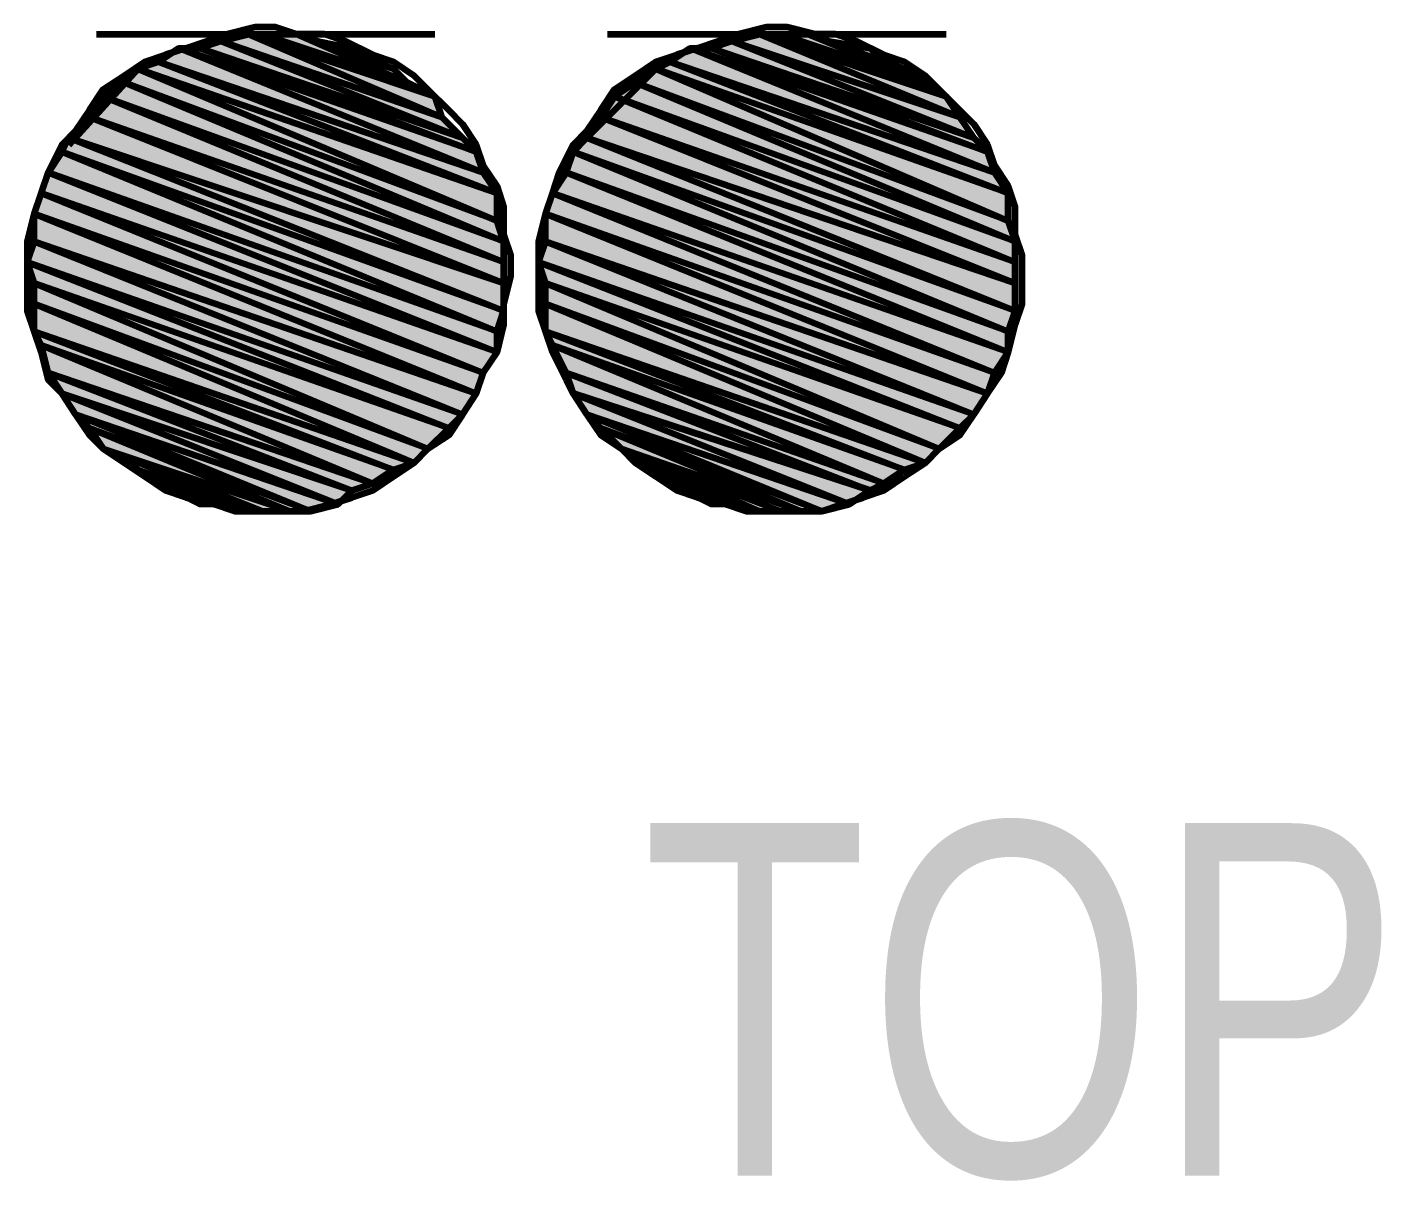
# Model space of a CAD drawing. Header units: inches. Extents: x 13 to 428, y 9 to 297.
# Drawn here: x 283.36 to 289.35, y 72.16 to 77.21 of the extents above; entities that cross this region are included whole.
import ezdxf

# ---------------------------------------------------------------- set-up
doc = ezdxf.new("R2010")
doc.units = ezdxf.units.IN
doc.header["$MEASUREMENT"] = 0
for name, color, linetype, lineweight in [('H', 7, 'CONTINUOUS', 100), ('P', 250, 'CONTINUOUS', 100), ('Text', 250, 'CONTINUOUS', 100)]:
    doc.layers.add(name, color=color, linetype=linetype, lineweight=lineweight)
doc.styles.get("Standard").update_dxf_attribs({"font": 'txt', "width": 0.75})

msp = doc.modelspace()

# ---------------------------------------------------------------- hatches: boundary and pattern name
at = {"layer": 'H', "linetype": 'Continuous'}
for points in [[(284.2121, 77.1515), (285.2727, 76.7273), (285.1818, 76.8182), (284.2121, 77.1515), (285.2727, 76.7273), (284.1212, 77.1212)], [(284.3333, 77.1818), (285.1818, 76.8182), (285.1515, 76.9091), (284.3333, 77.1818), (285.1818, 76.8182), (284.2121, 77.1515)], [(284.3939, 77.1818), (285.1515, 76.9091), (285.0303, 76.9697), (284.3939, 77.1818), (285.1515, 76.9091), (284.3333, 77.1818)], [(284.5455, 77.1818), (285.0303, 76.9697), (284.9697, 77.0303), (284.5455, 77.1818), (285.0303, 76.9697), (284.3939, 77.1818)], [(284.6364, 77.1515), (284.9697, 77.0303), (284.8788, 77.0606), (284.6364, 77.1515), (284.9697, 77.0303), (284.5455, 77.1818)], [(284.7879, 77.1212), (284.8788, 77.0606), (284.6364, 77.1515)], [(286.4545, 77.1515), (287.5152, 76.7273), (287.4545, 76.8182), (286.4545, 77.1515), (287.5152, 76.7273), (286.3636, 77.1212)], [(286.5758, 77.1818), (287.4545, 76.8182), (287.3939, 76.9091), (286.5758, 77.1818), (287.4545, 76.8182), (286.4545, 77.1515)], [(286.6667, 77.1818), (287.3939, 76.9091), (287.303, 76.9697), (286.6667, 77.1818), (287.3939, 76.9091), (286.5758, 77.1818)], [(286.7879, 77.1818), (287.303, 76.9697), (287.2121, 77.0303), (286.7879, 77.1818), (287.303, 76.9697), (286.6667, 77.1818)], [(286.8788, 77.1515), (287.2121, 77.0303), (287.1212, 77.0606), (286.8788, 77.1515), (287.2121, 77.0303), (286.7879, 77.1818)], [(287.0606, 77.1212), (287.1212, 77.0606), (286.8788, 77.1515)], [(284.0303, 77.1212), (285.3636, 76.5758), (285.3333, 76.6667), (284.0303, 77.1212), (285.3636, 76.5758), (283.9394, 77.0606)], [(284.1212, 77.1212), (285.3333, 76.6667), (285.2727, 76.7273), (284.1212, 77.1212), (285.3333, 76.6667), (284.0303, 77.1212)], [(286.2727, 77.1212), (287.6061, 76.5758), (287.5758, 76.6667), (286.2727, 77.1212), (287.6061, 76.5758), (286.1818, 77.0606)], [(286.3636, 77.1212), (287.5758, 76.6667), (287.5152, 76.7273), (286.3636, 77.1212), (287.5758, 76.6667), (286.2727, 77.1212)], [(283.8485, 77.0303), (285.4242, 76.3636), (285.4242, 76.4848), (283.8485, 77.0303), (285.4242, 76.3636), (283.7879, 76.9697)], [(283.9394, 77.0606), (285.4242, 76.4848), (285.3636, 76.5758), (283.9394, 77.0606), (285.4242, 76.4848), (283.8485, 77.0303)], [(286.1212, 77.0303), (287.6667, 76.3636), (287.6667, 76.4848), (286.1212, 77.0303), (287.6667, 76.3636), (286.0303, 76.9697)], [(286.1818, 77.0606), (287.6667, 76.4848), (287.6061, 76.5758), (286.1818, 77.0606), (287.6667, 76.4848), (286.1212, 77.0303)], [(283.7879, 76.9697), (285.4545, 76.2727), (285.4242, 76.3636), (283.7879, 76.9697), (285.4545, 76.2727), (283.697, 76.9091)], [(286.0303, 76.9697), (287.697, 76.2727), (287.6667, 76.3636), (286.0303, 76.9697), (287.697, 76.2727), (285.9394, 76.9091)], [(283.697, 76.9091), (285.4545, 76.1818), (285.4545, 76.2727), (283.697, 76.9091), (285.4545, 76.1818), (283.6364, 76.8182)], [(285.9394, 76.9091), (287.697, 76.1818), (287.697, 76.2727), (285.9394, 76.9091), (287.697, 76.1818), (285.8788, 76.8182)], [(283.6364, 76.8182), (285.4545, 76.0909), (285.4545, 76.1818), (283.6364, 76.8182), (285.4545, 76.0909), (283.5455, 76.7273)], [(285.8788, 76.8182), (287.697, 76.0909), (287.697, 76.1818), (285.8788, 76.8182), (287.697, 76.0909), (285.8182, 76.7273)], [(283.5455, 76.7273), (285.4545, 75.9697), (285.4545, 76.0909), (283.5455, 76.7273), (285.4545, 75.9697), (283.5152, 76.6667)], [(285.8182, 76.7273), (287.697, 75.9697), (287.697, 76.0909), (285.8182, 76.7273), (287.697, 75.9697), (285.7576, 76.6667)], [(283.5152, 76.6667), (285.4242, 75.8788), (285.4545, 75.9697), (283.5152, 76.6667), (285.4242, 75.8788), (283.4545, 76.5758)], [(285.7576, 76.6667), (287.6667, 75.8788), (287.697, 75.9697), (285.7576, 76.6667), (287.6667, 75.8788), (285.7273, 76.5758)], [(283.4545, 76.5758), (285.4242, 75.7879), (285.4242, 75.8788), (283.4545, 76.5758), (285.4242, 75.7879), (283.4242, 76.4848)], [(285.7273, 76.5758), (287.6667, 75.7879), (287.6667, 75.8788), (285.7273, 76.5758), (287.6667, 75.7879), (285.6667, 76.4848)], [(283.4242, 76.4848), (285.3636, 75.697), (285.4242, 75.7879), (283.4242, 76.4848), (285.3636, 75.697), (283.3939, 76.3939)], [(285.6667, 76.4848), (287.6061, 75.697), (287.6667, 75.7879), (285.6667, 76.4848), (287.6061, 75.697), (285.6364, 76.3939)], [(283.3939, 76.3939), (285.3333, 75.6061), (285.3636, 75.697), (283.3939, 76.3939), (285.3333, 75.6061), (283.3939, 76.2727)], [(285.6364, 76.3939), (287.5758, 75.6061), (287.6061, 75.697), (285.6364, 76.3939), (287.5758, 75.6061), (285.6364, 76.2727)], [(283.3939, 76.2727), (285.2727, 75.5152), (285.3333, 75.6061), (283.3939, 76.2727), (285.2727, 75.5152), (283.3636, 76.1818)], [(285.6364, 76.2727), (287.5152, 75.5152), (287.5758, 75.6061), (285.6364, 76.2727), (287.5152, 75.5152), (285.6061, 76.1818)], [(283.3636, 76.1818), (285.2121, 75.4545), (285.2727, 75.5152), (283.3636, 76.1818), (285.2121, 75.4545), (283.3939, 76.0909)], [(285.6061, 76.1818), (287.4545, 75.4545), (287.5152, 75.5152), (285.6061, 76.1818), (287.4545, 75.4545), (285.6364, 76.0909)], [(283.3939, 76.0909), (285.1212, 75.3636), (285.2121, 75.4545), (283.3939, 76.0909), (285.1212, 75.3636), (283.3939, 76)], [(285.6364, 76.0909), (287.3636, 75.3636), (287.4545, 75.4545), (285.6364, 76.0909), (287.3636, 75.3636), (285.6364, 76)], [(283.3939, 76), (285.0606, 75.303), (285.1212, 75.3636), (283.3939, 76), (285.0606, 75.303), (283.3939, 75.8788)], [(285.6364, 76), (287.303, 75.303), (287.3636, 75.3636), (285.6364, 76), (287.303, 75.303), (285.6364, 75.8788)], [(283.3939, 75.8788), (284.9697, 75.2727), (285.0606, 75.303), (283.3939, 75.8788), (284.9697, 75.2727), (283.4242, 75.8182)], [(285.6364, 75.8788), (287.2121, 75.2727), (287.303, 75.303), (285.6364, 75.8788), (287.2121, 75.2727), (285.6667, 75.8182)], [(283.4242, 75.8182), (284.8788, 75.2121), (284.9697, 75.2727), (283.4242, 75.8182), (284.8788, 75.2121), (283.4545, 75.697)], [(285.6667, 75.8182), (287.1212, 75.2121), (287.2121, 75.2727), (285.6667, 75.8182), (287.1212, 75.2121), (285.7273, 75.697)], [(283.4545, 75.697), (284.7879, 75.1818), (284.8788, 75.2121), (283.4545, 75.697), (284.7879, 75.1818), (283.5152, 75.6061)], [(285.7273, 75.697), (287.0606, 75.1818), (287.1212, 75.2121), (285.7273, 75.697), (287.0606, 75.1818), (285.7576, 75.6061)], [(283.5152, 75.6061), (284.7273, 75.1212), (284.7879, 75.1818), (283.5152, 75.6061), (284.7273, 75.1212), (283.5758, 75.5152)], [(285.7576, 75.6061), (286.9697, 75.1212), (287.0606, 75.1818), (285.7576, 75.6061), (286.9697, 75.1212), (285.8182, 75.5152)], [(283.5758, 75.5152), (284.6061, 75.0909), (284.7273, 75.1212), (283.5758, 75.5152), (284.6061, 75.0909), (283.6364, 75.4545)], [(285.8182, 75.5152), (286.8485, 75.0909), (286.9697, 75.1212), (285.8182, 75.5152), (286.8485, 75.0909), (285.8788, 75.4545)], [(283.6364, 75.4545), (284.5152, 75.0909), (284.6061, 75.0909), (283.6364, 75.4545), (284.5152, 75.0909), (283.697, 75.3636)], [(285.8788, 75.4545), (286.7576, 75.0909), (286.8485, 75.0909), (285.8788, 75.4545), (286.7576, 75.0909), (285.9697, 75.3636)], [(283.697, 75.3636), (284.3939, 75.0909), (284.5152, 75.0909), (283.697, 75.3636), (284.3939, 75.0909), (283.7879, 75.3333)], [(285.9697, 75.3636), (286.6667, 75.0909), (286.7576, 75.0909), (285.9697, 75.3636), (286.6667, 75.0909), (286.0303, 75.3333)], [(283.7879, 75.3333), (284.3333, 75.0909), (284.3939, 75.0909), (283.7879, 75.3333), (284.3333, 75.0909), (283.8485, 75.2727)], [(286.0303, 75.3333), (286.5758, 75.0909), (286.6667, 75.0909), (286.0303, 75.3333), (286.5758, 75.0909), (286.1212, 75.2727)], [(283.9394, 75.2121), (284.1818, 75.1212), (283.8485, 75.2727), (283.9394, 75.2121), (284.1818, 75.1212), (284.1212, 75.1212)], [(283.8485, 75.2727), (284.3333, 75.0909), (284.1818, 75.1212)], [(286.1818, 75.2121), (286.4242, 75.1212), (286.1212, 75.2727), (286.1818, 75.2121), (286.4242, 75.1212), (286.3636, 75.1212)], [(286.1212, 75.2727), (286.5758, 75.0909), (286.4242, 75.1212)]]:
    msp.add_hatch(color=0, dxfattribs=at).paths.add_polyline_path(points)

# ---------------------------------------------------------------- linework, layer by layer
at = {"layer": 'P', "color": 0, "linetype": 'Continuous'}
for points in [[(285.4242, 75.7879), (285.4545, 75.9091), (285.4545, 76), (285.4848, 76.1212), (285.4848, 76.2121), (285.4545, 76.303), (285.4545, 76.4242), (285.4242, 76.5152), (285.3636, 76.6061), (285.3333, 76.697), (285.2727, 76.7879), (285.2121, 76.8485), (285.1212, 76.9394), (285.0606, 77), (284.9697, 77.0606), (284.8788, 77.0909), (284.7576, 77.1515), (284.6667, 77.1818), (284.5455, 77.1818), (284.4545, 77.2121), (284.3636, 77.2121), (284.2424, 77.1818), (284.1515, 77.1515), (284.0606, 77.1212), (283.9697, 77.0909), (283.8788, 77.0606), (283.7879, 77), (283.697, 76.9394), (283.6364, 76.8485), (283.5758, 76.7576), (283.5152, 76.697), (283.4545, 76.5758), (283.4242, 76.4848), (283.3939, 76.3939), (283.3636, 76.2727), (283.3636, 76.1818), (283.3636, 76.0606), (283.3636, 75.9697), (283.3939, 75.8788), (283.4242, 75.7879), (283.4545, 75.6667), (283.5152, 75.6061), (283.5758, 75.5152), (283.6364, 75.4242), (283.697, 75.3636), (283.7879, 75.303), (283.8788, 75.2424), (283.9697, 75.1818), (284.0606, 75.1515), (284.1818, 75.1212), (284.2727, 75.0909), (284.3939, 75.0909), (284.4848, 75.0909), (284.5758, 75.0909), (284.697, 75.1212), (284.7879, 75.1515), (284.8788, 75.1818), (284.9697, 75.2424), (285.0606, 75.303), (285.1212, 75.3636), (285.2121, 75.4242), (285.2727, 75.5152), (285.3333, 75.6061), (285.3636, 75.697), (285.4242, 75.7879)], [(287.6667, 75.7879), (287.697, 75.9091), (287.7273, 76), (287.7273, 76.1212), (287.7273, 76.2121), (287.697, 76.303), (287.697, 76.4242), (287.6667, 76.5152), (287.6061, 76.6061), (287.5758, 76.697), (287.5152, 76.7879), (287.4545, 76.8485), (287.3636, 76.9394), (287.303, 77), (287.2121, 77.0606), (287.1212, 77.0909), (287, 77.1515), (286.9091, 77.1818), (286.8182, 77.1818), (286.697, 77.2121), (286.6061, 77.2121), (286.4848, 77.1818), (286.3939, 77.1515), (286.303, 77.1212), (286.2121, 77.0909), (286.1212, 77.0606), (286.0303, 77), (285.9394, 76.9394), (285.8788, 76.8485), (285.8182, 76.7576), (285.7576, 76.697), (285.697, 76.5758), (285.6667, 76.4848), (285.6364, 76.3939), (285.6061, 76.2727), (285.6061, 76.1818), (285.6061, 76.0606), (285.6061, 75.9697), (285.6364, 75.8788), (285.6667, 75.7879), (285.7273, 75.6667), (285.7576, 75.6061), (285.8182, 75.5152), (285.8788, 75.4242), (285.9697, 75.3636), (286.0303, 75.303), (286.1212, 75.2424), (286.2121, 75.1818), (286.303, 75.1515), (286.4242, 75.1212), (286.5152, 75.0909), (286.6364, 75.0909), (286.7273, 75.0909), (286.8485, 75.0909), (286.9394, 75.1212), (287.0303, 75.1515), (287.1212, 75.1818), (287.2121, 75.2424), (287.303, 75.303), (287.3636, 75.3636), (287.4545, 75.4242), (287.5152, 75.5152), (287.5758, 75.6061), (287.6364, 75.697), (287.6667, 75.7879)], [(283.6667, 77.1818), (285.1515, 77.1818)], [(284.2121, 77.1515), (285.2727, 76.7273), (284.1212, 77.1212), (284.2121, 77.1515)], [(284.3333, 77.1818), (285.1818, 76.8182), (284.2121, 77.1515), (284.3333, 77.1818)], [(285.1818, 76.8182), (284.2121, 77.1515), (285.2727, 76.7273), (285.1818, 76.8182)], [(284.3939, 77.1818), (285.1515, 76.9091), (284.3333, 77.1818), (284.3939, 77.1818)], [(285.1515, 76.9091), (284.3333, 77.1818), (285.1818, 76.8182), (285.1515, 76.9091)], [(284.5455, 77.1818), (285.0303, 76.9697), (284.3939, 77.1818), (284.5455, 77.1818)], [(285.0303, 76.9697), (284.3939, 77.1818), (285.1515, 76.9091), (285.0303, 76.9697)], [(284.6364, 77.1515), (284.9697, 77.0303), (284.5455, 77.1818), (284.6364, 77.1515)], [(284.9697, 77.0303), (284.5455, 77.1818), (285.0303, 76.9697), (284.9697, 77.0303)], [(284.7879, 77.1212), (284.8788, 77.0606), (284.6364, 77.1515), (284.7879, 77.1212)], [(284.8788, 77.0606), (284.6364, 77.1515), (284.9697, 77.0303), (284.8788, 77.0606)], [(285.9091, 77.1818), (287.3939, 77.1818)], [(286.4545, 77.1515), (287.5152, 76.7273), (286.3636, 77.1212), (286.4545, 77.1515)], [(286.5758, 77.1818), (287.4545, 76.8182), (286.4545, 77.1515), (286.5758, 77.1818)], [(287.4545, 76.8182), (286.4545, 77.1515), (287.5152, 76.7273), (287.4545, 76.8182)], [(286.6667, 77.1818), (287.3939, 76.9091), (286.5758, 77.1818), (286.6667, 77.1818)], [(287.3939, 76.9091), (286.5758, 77.1818), (287.4545, 76.8182), (287.3939, 76.9091)], [(286.7879, 77.1818), (287.303, 76.9697), (286.6667, 77.1818), (286.7879, 77.1818)], [(287.303, 76.9697), (286.6667, 77.1818), (287.3939, 76.9091), (287.303, 76.9697)], [(286.8788, 77.1515), (287.2121, 77.0303), (286.7879, 77.1818), (286.8788, 77.1515)], [(287.2121, 77.0303), (286.7879, 77.1818), (287.303, 76.9697), (287.2121, 77.0303)], [(287.0606, 77.1212), (287.1212, 77.0606), (286.8788, 77.1515), (287.0606, 77.1212)], [(287.1212, 77.0606), (286.8788, 77.1515), (287.2121, 77.0303), (287.1212, 77.0606)], [(284.0303, 77.1212), (285.3636, 76.5758), (283.9394, 77.0606), (284.0303, 77.1212)], [(284.1212, 77.1212), (285.3333, 76.6667), (284.0303, 77.1212), (284.1212, 77.1212)], [(285.3333, 76.6667), (284.0303, 77.1212), (285.3636, 76.5758), (285.3333, 76.6667)], [(285.2727, 76.7273), (284.1212, 77.1212), (285.3333, 76.6667), (285.2727, 76.7273)], [(286.2727, 77.1212), (287.6061, 76.5758), (286.1818, 77.0606), (286.2727, 77.1212)], [(286.3636, 77.1212), (287.5758, 76.6667), (286.2727, 77.1212), (286.3636, 77.1212)], [(287.5758, 76.6667), (286.2727, 77.1212), (287.6061, 76.5758), (287.5758, 76.6667)], [(287.5152, 76.7273), (286.3636, 77.1212), (287.5758, 76.6667), (287.5152, 76.7273)], [(283.5455, 76.697), (283.8485, 77.0303)], [(283.8485, 77.0303), (285.4242, 76.3636), (283.7879, 76.9697), (283.8485, 77.0303)], [(283.9394, 77.0606), (285.4242, 76.4848), (283.8485, 77.0303), (283.9394, 77.0606)], [(285.4242, 76.4848), (283.8485, 77.0303), (285.4242, 76.3636), (285.4242, 76.4848)], [(285.3636, 76.5758), (283.9394, 77.0606), (285.4242, 76.4848), (285.3636, 76.5758)], [(285.7879, 76.697), (286.1212, 77.0303)], [(286.1212, 77.0303), (287.6667, 76.3636), (286.0303, 76.9697), (286.1212, 77.0303)], [(286.1818, 77.0606), (287.6667, 76.4848), (286.1212, 77.0303), (286.1818, 77.0606)], [(287.6667, 76.4848), (286.1212, 77.0303), (287.6667, 76.3636), (287.6667, 76.4848)], [(287.6061, 76.5758), (286.1818, 77.0606), (287.6667, 76.4848), (287.6061, 76.5758)], [(283.7879, 76.9697), (285.4545, 76.2727), (283.697, 76.9091), (283.7879, 76.9697)], [(285.4242, 76.3636), (283.7879, 76.9697), (285.4545, 76.2727), (285.4242, 76.3636)], [(286.0303, 76.9697), (287.697, 76.2727), (285.9394, 76.9091), (286.0303, 76.9697)], [(287.6667, 76.3636), (286.0303, 76.9697), (287.697, 76.2727), (287.6667, 76.3636)], [(283.697, 76.9091), (285.4545, 76.1818), (283.6364, 76.8182), (283.697, 76.9091)], [(285.4545, 76.2727), (283.697, 76.9091), (285.4545, 76.1818), (285.4545, 76.2727)], [(285.9394, 76.9091), (287.697, 76.1818), (285.8788, 76.8182), (285.9394, 76.9091)], [(287.697, 76.2727), (285.9394, 76.9091), (287.697, 76.1818), (287.697, 76.2727)], [(283.6364, 76.8182), (285.4545, 76.0909), (283.5455, 76.7273), (283.6364, 76.8182)], [(285.4545, 76.1818), (283.6364, 76.8182), (285.4545, 76.0909), (285.4545, 76.1818)], [(285.8788, 76.8182), (287.697, 76.0909), (285.8182, 76.7273), (285.8788, 76.8182)], [(287.697, 76.1818), (285.8788, 76.8182), (287.697, 76.0909), (287.697, 76.1818)], [(283.5455, 76.7273), (285.4545, 75.9697), (283.5152, 76.6667), (283.5455, 76.7273)], [(285.4545, 76.0909), (283.5455, 76.7273), (285.4545, 75.9697), (285.4545, 76.0909)], [(285.8182, 76.7273), (287.697, 75.9697), (285.7576, 76.6667), (285.8182, 76.7273)], [(287.697, 76.0909), (285.8182, 76.7273), (287.697, 75.9697), (287.697, 76.0909)], [(283.5152, 76.6667), (285.4242, 75.8788), (283.4545, 76.5758), (283.5152, 76.6667)], [(285.4545, 75.9697), (283.5152, 76.6667), (285.4242, 75.8788), (285.4545, 75.9697)], [(285.7576, 76.6667), (287.6667, 75.8788), (285.7273, 76.5758), (285.7576, 76.6667)], [(287.697, 75.9697), (285.7576, 76.6667), (287.6667, 75.8788), (287.697, 75.9697)], [(283.4545, 76.5758), (285.4242, 75.7879), (283.4242, 76.4848), (283.4545, 76.5758)], [(285.4242, 75.8788), (283.4545, 76.5758), (285.4242, 75.7879), (285.4242, 75.8788)], [(285.7273, 76.5758), (287.6667, 75.7879), (285.6667, 76.4848), (285.7273, 76.5758)], [(287.6667, 75.8788), (285.7273, 76.5758), (287.6667, 75.7879), (287.6667, 75.8788)], [(283.4242, 76.4848), (285.3636, 75.697), (283.3939, 76.3939), (283.4242, 76.4848)], [(285.4242, 75.7879), (283.4242, 76.4848), (285.3636, 75.697), (285.4242, 75.7879)], [(285.6667, 76.4848), (287.6061, 75.697), (285.6364, 76.3939), (285.6667, 76.4848)], [(287.6667, 75.7879), (285.6667, 76.4848), (287.6061, 75.697), (287.6667, 75.7879)], [(285.3636, 75.697), (283.3939, 76.3939), (285.3333, 75.6061), (285.3636, 75.697)], [(283.3939, 76.3939), (285.3333, 75.6061), (283.3939, 76.2727), (283.3939, 76.3939)], [(287.6061, 75.697), (285.6364, 76.3939), (287.5758, 75.6061), (287.6061, 75.697)], [(285.6364, 76.3939), (287.5758, 75.6061), (285.6364, 76.2727), (285.6364, 76.3939)], [(283.3939, 76.2727), (285.2727, 75.5152), (283.3636, 76.1818), (283.3939, 76.2727)], [(285.3333, 75.6061), (283.3939, 76.2727), (285.2727, 75.5152), (285.3333, 75.6061)], [(285.6364, 76.2727), (287.5152, 75.5152), (285.6061, 76.1818), (285.6364, 76.2727)], [(287.5758, 75.6061), (285.6364, 76.2727), (287.5152, 75.5152), (287.5758, 75.6061)], [(285.2727, 75.5152), (283.3636, 76.1818), (285.2121, 75.4545), (285.2727, 75.5152)], [(283.3636, 76.1818), (285.2121, 75.4545), (283.3939, 76.0909), (283.3636, 76.1818)], [(287.5152, 75.5152), (285.6061, 76.1818), (287.4545, 75.4545), (287.5152, 75.5152)], [(285.6061, 76.1818), (287.4545, 75.4545), (285.6364, 76.0909), (285.6061, 76.1818)], [(285.2121, 75.4545), (283.3939, 76.0909), (285.1212, 75.3636), (285.2121, 75.4545)], [(283.3939, 76.0909), (285.1212, 75.3636), (283.3939, 76), (283.3939, 76.0909)], [(287.4545, 75.4545), (285.6364, 76.0909), (287.3636, 75.3636), (287.4545, 75.4545)], [(285.6364, 76.0909), (287.3636, 75.3636), (285.6364, 76), (285.6364, 76.0909)], [(285.1212, 75.3636), (283.3939, 76), (285.0606, 75.303), (285.1212, 75.3636)], [(283.3939, 76), (285.0606, 75.303), (283.3939, 75.8788), (283.3939, 76)], [(287.3636, 75.3636), (285.6364, 76), (287.303, 75.303), (287.3636, 75.3636)], [(285.6364, 76), (287.303, 75.303), (285.6364, 75.8788), (285.6364, 76)], [(285.0606, 75.303), (283.3939, 75.8788), (284.9697, 75.2727), (285.0606, 75.303)], [(283.3939, 75.8788), (284.9697, 75.2727), (283.4242, 75.8182), (283.3939, 75.8788)], [(287.303, 75.303), (285.6364, 75.8788), (287.2121, 75.2727), (287.303, 75.303)], [(285.6364, 75.8788), (287.2121, 75.2727), (285.6667, 75.8182), (285.6364, 75.8788)], [(284.9697, 75.2727), (283.4242, 75.8182), (284.8788, 75.2121), (284.9697, 75.2727)], [(283.4242, 75.8182), (284.8788, 75.2121), (283.4545, 75.697), (283.4242, 75.8182)], [(287.2121, 75.2727), (285.6667, 75.8182), (287.1212, 75.2121), (287.2121, 75.2727)], [(285.6667, 75.8182), (287.1212, 75.2121), (285.7273, 75.697), (285.6667, 75.8182)], [(284.8788, 75.2121), (283.4545, 75.697), (284.7879, 75.1818), (284.8788, 75.2121)], [(283.4545, 75.697), (284.7879, 75.1818), (283.5152, 75.6061), (283.4545, 75.697)], [(287.1212, 75.2121), (285.7273, 75.697), (287.0606, 75.1818), (287.1212, 75.2121)], [(285.7273, 75.697), (287.0606, 75.1818), (285.7576, 75.6061), (285.7273, 75.697)], [(284.7879, 75.1818), (283.5152, 75.6061), (284.7273, 75.1212), (284.7879, 75.1818)], [(283.5152, 75.6061), (284.7273, 75.1212), (283.5758, 75.5152), (283.5152, 75.6061)], [(287.0606, 75.1818), (285.7576, 75.6061), (286.9697, 75.1212), (287.0606, 75.1818)], [(285.7576, 75.6061), (286.9697, 75.1212), (285.8182, 75.5152), (285.7576, 75.6061)], [(284.7273, 75.1212), (283.5758, 75.5152), (284.6061, 75.0909), (284.7273, 75.1212)], [(283.5758, 75.5152), (284.6061, 75.0909), (283.6364, 75.4545), (283.5758, 75.5152)], [(286.9697, 75.1212), (285.8182, 75.5152), (286.8485, 75.0909), (286.9697, 75.1212)], [(285.8182, 75.5152), (286.8485, 75.0909), (285.8788, 75.4545), (285.8182, 75.5152)], [(284.6061, 75.0909), (283.6364, 75.4545), (284.5152, 75.0909), (284.6061, 75.0909)], [(283.6364, 75.4545), (284.5152, 75.0909), (283.697, 75.3636), (283.6364, 75.4545)], [(286.8485, 75.0909), (285.8788, 75.4545), (286.7576, 75.0909), (286.8485, 75.0909)], [(285.8788, 75.4545), (286.7576, 75.0909), (285.9697, 75.3636), (285.8788, 75.4545)], [(284.5152, 75.0909), (283.697, 75.3636), (284.3939, 75.0909), (284.5152, 75.0909)], [(283.697, 75.3636), (284.3939, 75.0909), (283.7879, 75.3333), (283.697, 75.3636)], [(286.7576, 75.0909), (285.9697, 75.3636), (286.6667, 75.0909), (286.7576, 75.0909)], [(285.9697, 75.3636), (286.6667, 75.0909), (286.0303, 75.3333), (285.9697, 75.3636)], [(284.3939, 75.0909), (283.7879, 75.3333), (284.3333, 75.0909), (284.3939, 75.0909)], [(283.7879, 75.3333), (284.3333, 75.0909), (283.8485, 75.2727), (283.7879, 75.3333)], [(286.6667, 75.0909), (286.0303, 75.3333), (286.5758, 75.0909), (286.6667, 75.0909)], [(286.0303, 75.3333), (286.5758, 75.0909), (286.1212, 75.2727), (286.0303, 75.3333)], [(283.8485, 75.2727), (283.9394, 75.2121), (284.1818, 75.1212), (283.8485, 75.2727)], [(283.8485, 75.2727), (284.3333, 75.0909), (284.1818, 75.1212), (283.8485, 75.2727)], [(286.1212, 75.2727), (286.1818, 75.2121), (286.4242, 75.1212), (286.1212, 75.2727)], [(286.1212, 75.2727), (286.5758, 75.0909), (286.4242, 75.1212), (286.1212, 75.2727)], [(283.9394, 75.2121), (284.1818, 75.1212), (284.1212, 75.1212), (283.9394, 75.2121)], [(286.1818, 75.2121), (286.4242, 75.1212), (286.3636, 75.1212), (286.1818, 75.2121)]]:
    msp.add_lwpolyline(points, dxfattribs=at)

# ---------------------------------------------------------------- texts
at = {"layer": 'Text', "color": 1, "linetype": 'Continuous', "insert": (286.0606, 72.9394), "char_height": 1.545455, "width": 16.393939, "attachment_point": 4}
msp.add_mtext('{\\fHelvetica|b0|i0|c1|p15;TOP=14.750}', dxfattribs=at)

doc.saveas('drawing.dxf')
